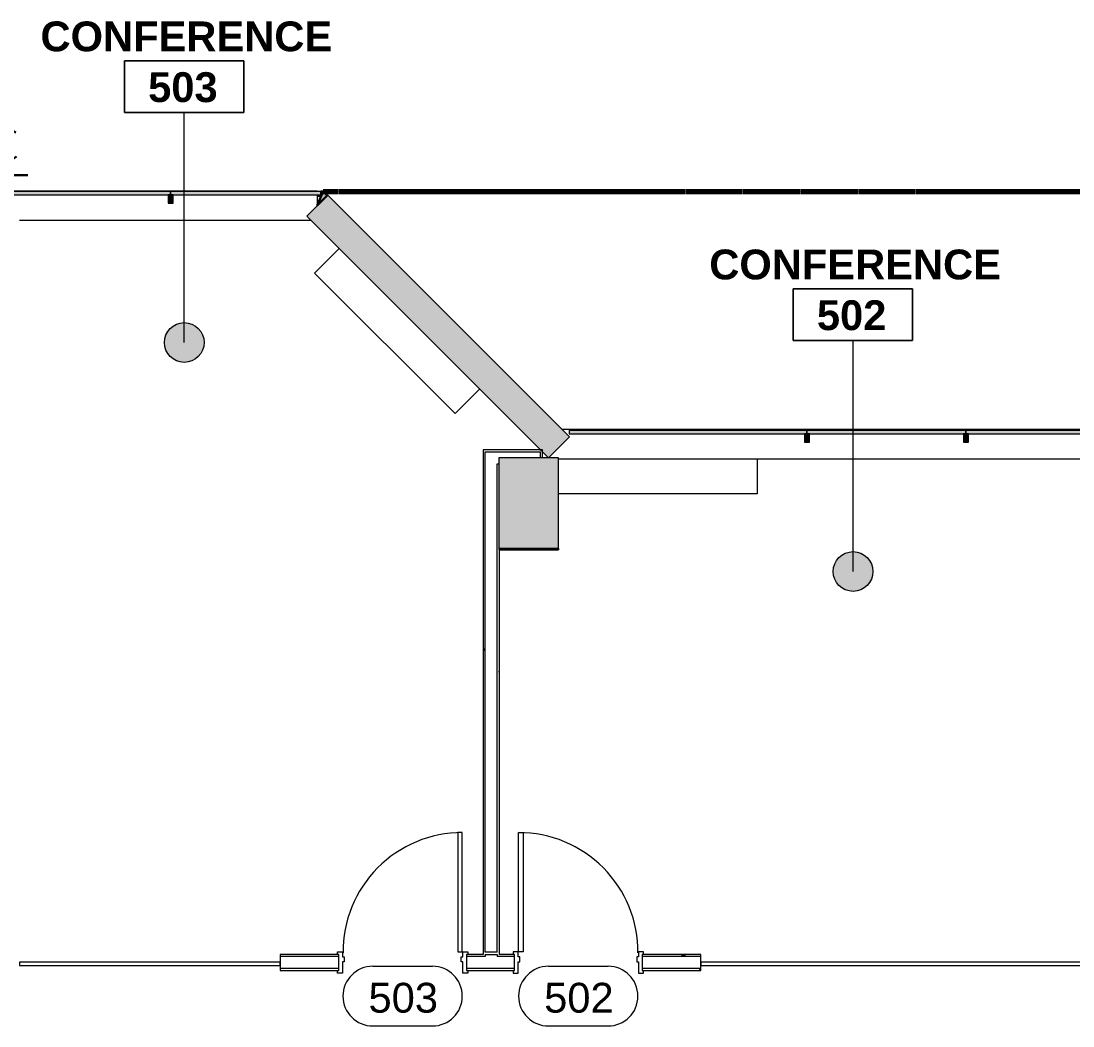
# Model space of a CAD drawing. Header units: inches. Extents: x 920 to 3738, y -709 to 819.
# Drawn here: x 2843.4 to 3160.8, y 516.2 to 819.5 of the extents above; entities that cross this region are included whole.
import ezdxf

# ---------------------------------------------------------------- set-up
doc = ezdxf.new("R2010")
doc.units = ezdxf.units.IN
doc.header["$MEASUREMENT"] = 0
doc.linetypes.add('IMPORT-bb$0$HIDDEN _2_', pattern=[0.09375, 0.0625, -0.03125])
for name, color, linetype, lineweight in [('A-ANNO-NOTE', 131, 'Continuous', 9), ('A-AREA-IDEN', 2, 'Continuous', 9), ('A-DETL', 90, 'Continuous', 9), ('A-DOOR', 31, 'Continuous', 13), ('A-DOOR-IDEN', 31, 'Continuous', 9), ('A-GLAZ-CURT', 52, 'Continuous', 9), ('A-GLAZ-CWMG', 51, 'Continuous', 9), ('A-WALL', 113, 'Continuous', 13), ('A-WALL-PATT', 111, 'Continuous', 13), ('bb$0$A-BBASE', 250, 'Continuous', 30), ('dp$0$A-WALL-EXST', 7, 'Continuous', 9), ('I-WALL', 2, 'Continuous', 9), ('S-COLS', 52, 'Continuous', 13)]:
    doc.layers.add(name, color=color, linetype=linetype, lineweight=lineweight)
doc.styles.add('Swis721 Lt BT', font='swissl.ttf', dxfattribs={"height": 9})
doc.styles.add('Swis721 Lt BT_B', font='', dxfattribs={"height": 9})
doc.styles.get('Swis721 Lt BT_B').set_extended_font_data('Swis721 Lt BT', bold=True)
pattern_1 = [(0, (2996.523, 0), (30.72, 7.68), [1.267, -21.773, 1.267, -21.773, -122.88]), (0, (2996.523, 0), (30.72, 7.68), [-46.08, 1.267, -44.813, 1.267, -21.773, -53.76]), (0, (2996.523, 0), (30.72, 7.68), [-115.2, 1.267, -14.093, 1.267, -37.133]), (120, (3008.043, 3.84), (-22.011075, 22.7643), [1.267, -21.773, 1.267, -21.773, -122.88]), (120, (3008.043, 3.84), (-22.011075, 22.7643), [-46.08, 1.267, -44.813, 1.267, -21.773, -53.76]), (120, (3008.043, 3.84), (-22.011075, 22.7643), [-115.2, 1.267, -14.093, 1.267, -37.133]), (240, (3011.883, 19.2), (-8.708925, -30.4443), [1.267, -21.773, 1.267, -21.773, -122.88]), (240, (3011.883, 19.2), (-8.708925, -30.4443), [-46.08, 1.267, -44.813, 1.267, -21.773, -53.76]), (240, (3011.883, 19.2), (-8.708925, -30.4443), [-115.2, 1.267, -14.093, 1.267, -37.133])]

# ---------------------------------------------------------------- blocks, each defined once
blk = doc.blocks.new('1951 Kidwell_Linked_dwg_bb-7240425-5TH FLOOR CONSTRUCTION')
at = {"layer": 'bb$0$A-BBASE'}
for points in [[(-63.76, 763.75), (-60.76, 766.76), (-62, 768), (-62.44, 766.93)], [(8.99, 660), (9, 660), (8.99, 660.13), (-8.81, 660.13), (-8.81, 660)]]:
    blk.add_hatch(color=256, dxfattribs=at).paths.add_polyline_path(points, flags=0)
for p, q in [((-62.44, 766.93), (-63.76, 763.75)), ((-63.76, 763.75), (-60.76, 766.76)), ((-63.76, 766.75), (-62.52, 766.75)), ((-62, 768), (-62.44, 766.93)), ((-60.76, 766.76), (-62, 768)), ((-63.76, 764), (-63.66, 764)), ((8.99, 660.13), (-8.81, 660.13)), ((-8.81, 660.13), (-8.81, 660)), ((-8.81, 660), (8.99, 660)), ((9, 660), (-8.81, 660)), ((9, 660), (8.99, 660.13)), ((8.99, 660), (9, 660)), ((9, 660.13), (9, 660))]:
    blk.add_line(p, q, dxfattribs=at)
at = {"layer": 'bb$0$A-BBASE', "color": 10, "linetype": 'IMPORT-bb$0$HIDDEN _2_', "lineweight": 70}
blk.add_line((-62, 768), (741.69, 768), dxfattribs=at)
at = {"layer": 'bb$0$A-BBASE', "flags": 128}
for points in [[(-60.76, 766.76), (-62, 768), (-63.76, 763.75)], [(-62.72, 768), (-62, 768), (-63.66, 764)]]:
    blk.add_lwpolyline(points, dxfattribs=at)
blk = doc.blocks.new('1951 Kidwell_Linked_dwg-6963106-5TH FLOOR CONSTRUCTION')
at = {"layer": 'bb$0$A-BBASE'}
for points in [[(-63.76, 763.75), (-60.76, 766.76), (-62, 768), (-62.44, 766.93)], [(8.99, 660), (9, 660), (8.99, 660.13), (-8.81, 660.13), (-8.81, 660)]]:
    blk.add_hatch(color=256, dxfattribs=at).paths.add_polyline_path(points, flags=0)
for p, q in [((-62.44, 766.93), (-63.76, 763.75)), ((-63.76, 763.75), (-60.76, 766.76)), ((-63.76, 766.75), (-62.52, 766.75)), ((-62, 768), (-62.44, 766.93)), ((-60.76, 766.76), (-62, 768)), ((8.99, 660.13), (-8.81, 660.13)), ((-8.81, 660.13), (-8.81, 660)), ((-8.81, 660), (8.99, 660)), ((9, 660), (-8.81, 660)), ((9, 660), (8.99, 660.13)), ((8.99, 660), (9, 660)), ((9, 660.13), (9, 660))]:
    blk.add_line(p, q, dxfattribs=at)
at = {"layer": 'bb$0$A-BBASE', "color": 10, "linetype": 'IMPORT-bb$0$HIDDEN _2_', "lineweight": 70}
blk.add_line((-62, 768), (741.69, 768), dxfattribs=at)
at = {"layer": 'bb$0$A-BBASE', "flags": 128}
for points in [[(-62.72, 768), (-62, 768), (-63.76, 763.75)], [(-63.76, 764), (-63.66, 764), (-62, 768), (-60.76, 766.76)]]:
    blk.add_lwpolyline(points, dxfattribs=at)
blk.add_blockref('1951 Kidwell_Linked_dwg_bb-7240425-5TH FLOOR CONSTRUCTION', (0, 0))
blk = doc.blocks.new('Concrete-Rectangular-Column - 18 x 27-7059394-5TH FLOOR CONSTRUCTION')
at = {"layer": 'S-COLS', "lineweight": 9}
blk.add_hatch(color=7, dxfattribs=at).paths.add_polyline_path([(9, -13.75), (9, 13.75), (-9, 13.75), (-9, -13.75)], flags=0)
at = {"layer": 'S-COLS', "color": 8, "lineweight": 20}
for p, q in [((9, 13.75), (-9, 13.75)), ((-9, 13.75), (-9, -13.75)), ((9, -13.75), (9, 13.75)), ((-9, -13.75), (9, -13.75))]:
    blk.add_line(p, q, dxfattribs=at)
blk = doc.blocks.new('System Panel - Glazed-7612509-5TH FLOOR CONSTRUCTION')
at = {"layer": 'A-GLAZ-CURT', "lineweight": 13}
for p, q in [((39.28125, 1.75), (-39.28125, 1.75)), ((-39.28125, 1.75), (-39.28125, 0.75)), ((-39.28125, 0.75), (39.28125, 0.75)), ((39.28125, 0.75), (39.28125, 1.75))]:
    blk.add_line(p, q, dxfattribs=at)
blk = doc.blocks.new('System Panel - Glazed-7354277-5TH FLOOR CONSTRUCTION')
at = {"layer": 'A-GLAZ-CURT'}
blk.add_hatch(color=7, dxfattribs=at).paths.add_polyline_path([(-35.74, 0.75), (35.88, 0.75), (35.88, 1.75), (-35.88, 1.75), (-35.88, 0.75)], flags=0)
at = {"layer": 'A-GLAZ-CURT', "color": 8, "lineweight": 20}
for p, q in [((35.88, 1.75), (-35.88, 1.75)), ((-35.88, 1.75), (-35.88, 0.75)), ((-35.88, 0.75), (35.88, 0.75)), ((35.88, 0.75), (35.88, 1.75))]:
    blk.add_line(p, q, dxfattribs=at)
blk = doc.blocks.new('System Panel - Glazed-7347563-5TH FLOOR CONSTRUCTION')
at = {"layer": 'A-GLAZ-CURT'}
blk.add_hatch(color=7, dxfattribs=at).paths.add_polyline_path([(-24, 0.75), (24, 0.75), (24, 1.75), (-24, 1.75), (-24, 1.59)], flags=0)
at = {"layer": 'A-GLAZ-CURT', "color": 8, "lineweight": 20}
for p, q in [((24, 1.75), (-24, 1.75)), ((-24, 1.75), (-24, 0.75)), ((-24, 0.75), (24, 0.75)), ((24, 0.75), (24, 1.75))]:
    blk.add_line(p, q, dxfattribs=at)
blk = doc.blocks.new('System Panel - Glazed-7354080-5TH FLOOR CONSTRUCTION')
at = {"layer": 'A-GLAZ-CURT'}
blk.add_hatch(color=7, dxfattribs=at).paths.add_polyline_path([(-22.65, 0.75), (22.65, 0.75), (22.65, 1.75), (-22.65, 1.75), (-22.65, 1.4)], flags=0)
at = {"layer": 'A-GLAZ-CURT', "color": 8, "lineweight": 20}
for p, q in [((22.65, 1.75), (-22.65, 1.75)), ((-22.65, 1.75), (-22.65, 0.75)), ((-22.65, 0.75), (22.65, 0.75)), ((22.65, 0.75), (22.65, 1.75))]:
    blk.add_line(p, q, dxfattribs=at)
blk = doc.blocks.new('Rectangular Mullion - 1_5_ x 2_5_ rectangular-7347996-5TH FLOOR CONSTRUCTION')
at = {"layer": 'A-GLAZ-CWMG'}
blk.add_hatch(color=7, dxfattribs=at).paths.add_polyline_path([(-0.75, 1.75), (0.75, 1.75), (0.75, -0.75), (-0.75, -0.75), (-0.75, 0)], flags=0)
at = {"layer": 'A-GLAZ-CWMG', "color": 8, "lineweight": 20}
for p, q in [((-0.75, 1.75), (0.75, 1.75)), ((-0.75, -0.75), (-0.75, 1.75)), ((0.75, 1.75), (0.75, -0.75)), ((0.75, -0.75), (-0.75, -0.75))]:
    blk.add_line(p, q, dxfattribs=at)
blk = doc.blocks.new('Rectangular Mullion - 1_5_ x 2_5_ rectangular-7354297-5TH FLOOR CONSTRUCTION')
at = {"layer": 'A-GLAZ-CWMG'}
blk.add_hatch(color=7, dxfattribs=at).paths.add_polyline_path([(0, 1.75), (0.75, 1.75), (0.75, -0.75), (-0.75, -0.75), (-0.75, 1.75)], flags=0)
at = {"layer": 'A-GLAZ-CWMG', "color": 8, "lineweight": 20}
for p, q in [((-0.75, 1.75), (0.75, 1.75)), ((-0.75, -0.75), (-0.75, 1.75)), ((0.75, 1.75), (0.75, -0.75)), ((0.75, -0.75), (-0.75, -0.75))]:
    blk.add_line(p, q, dxfattribs=at)
blk = doc.blocks.new('System Panel - Glazed-7514559-5TH FLOOR CONSTRUCTION')
at = {"layer": 'A-GLAZ-CURT', "lineweight": 13}
for p, q in [((63.125, 1.75), (-63.125, 1.75)), ((-63.125, 1.75), (-63.125, 0.75)), ((-63.125, 0.75), (63.125, 0.75)), ((63.125, 0.75), (63.125, 1.75))]:
    blk.add_line(p, q, dxfattribs=at)
blk = doc.blocks.new('Door - Single - Solid Door-7611545-5TH FLOOR CONSTRUCTION')
at = {"layer": 'A-DOOR', "lineweight": 9}
for p, q in [((-15.63, 3.1), (-14.13, 3.1)), ((-15.63, 2.35), (-15.63, 3.1)), ((-14.13, 3.1), (-14.13, -0.28)), ((22.12, 3.1), (23.62, 3.1)), ((22.12, -0.28), (22.12, 3.1)), ((23.62, 3.1), (23.62, 2.35)), ((-15.63, -3.28), (-15.63, -2.53)), ((-14.13, -0.28), (-13.63, -0.28)), ((-14.13, -1.78), (-14.13, -3.28)), ((-13.63, -1.78), (-14.13, -1.78)), ((-13.63, -0.28), (-13.63, -1.78)), ((21.62, -0.28), (22.12, -0.28)), ((21.62, -1.78), (21.62, -0.28)), ((22.12, -1.78), (21.62, -1.78)), ((22.12, -3.28), (22.12, -1.78)), ((23.62, -2.53), (23.62, -3.28)), ((-14.13, -3.28), (-15.63, -3.28)), ((23.62, -3.28), (22.12, -3.28))]:
    blk.add_line(p, q, dxfattribs=at)
at = {"layer": 'A-DOOR'}
for p, q in [((-12.63, -3.28), (-14.01, -3.28)), ((-14.01, -3.28), (-14.01, -39.28)), ((-12.63, -39.28), (-12.63, -3.28)), ((-14.01, -39.28), (-12.63, -39.28))]:
    blk.add_line(p, q, dxfattribs=at)
at = {"layer": 'A-DOOR', "lineweight": 9}
blk.add_arc((-14.01, -3.28), 36, 270, 0.5, dxfattribs=at)
blk = doc.blocks.new('Door - Single - Solid Door-7611549-5TH FLOOR CONSTRUCTION')
at = {"layer": 'A-DOOR'}
for p, q in [((-14.01, 39.28), (-12.63, 39.28)), ((-14.01, 3.28), (-14.01, 39.28)), ((-12.63, 39.28), (-12.63, 3.28)), ((-12.63, 3.28), (-14.01, 3.28))]:
    blk.add_line(p, q, dxfattribs=at)
at = {"layer": 'A-DOOR', "lineweight": 9}
for p, q in [((-15.63, 3.28), (-15.63, 2.53)), ((-14.13, 3.28), (-15.63, 3.28)), ((-14.13, 1.78), (-14.13, 3.28)), ((23.62, 3.28), (22.12, 3.28)), ((22.12, 3.28), (22.12, 1.78)), ((23.62, 2.53), (23.62, 3.28)), ((-13.63, 1.78), (-14.13, 1.78)), ((-14.13, -3.1), (-14.13, 0.28)), ((-14.13, 0.28), (-13.63, 0.28)), ((-13.63, 0.28), (-13.63, 1.78)), ((22.12, 1.78), (21.62, 1.78)), ((21.62, 1.78), (21.62, 0.28)), ((21.62, 0.28), (22.12, 0.28)), ((22.12, 0.28), (22.12, -3.1)), ((-15.63, -2.35), (-15.63, -3.1)), ((-15.63, -3.1), (-14.13, -3.1)), ((22.12, -3.1), (23.62, -3.1)), ((23.62, -3.1), (23.62, -2.35))]:
    blk.add_line(p, q, dxfattribs=at)
blk.add_arc((-14.01, 3.28), 36, 359.5, 90, dxfattribs=at)
blk = doc.blocks.new('Room Tag - Room Name and Number-3379422-5TH FLOOR CONSTRUCTION')
at = {"layer": 'A-AREA-IDEN'}
for p, q in [((-0.1881, -0.1636), (-0.1881, -0.0018)), ((-0.1881, -0.0018), (0.1869, -0.0018)), ((0.1869, -0.0018), (-0.1881, -0.0018)), ((-0.1881, -0.0018), (-0.1881, -0.1636)), ((0.1869, -0.0018), (0.1869, -0.1636)), ((0.1869, -0.1636), (0.1869, -0.0018)), ((0.1869, -0.1636), (-0.1881, -0.1636)), ((-0.1881, -0.1636), (0.1869, -0.1636))]:
    blk.add_line(p, q, dxfattribs=at)
blk = doc.blocks.new('Door Tag - Door Tag-41184-5TH FLOOR CONSTRUCTION')
at = {"layer": 'A-DOOR-IDEN'}
for p, q in [((-0.09375, 0.09375), (0.09375, 0.09375)), ((-0.09375, -0.09375), (0.09375, -0.09375))]:
    blk.add_line(p, q, dxfattribs=at)
for centre, start, end in [((-0.09375, 0), 90, 270), ((0.09375, 0), 270, 90)]:
    blk.add_arc(centre, 0.09375, start, end, dxfattribs=at)
blk = doc.blocks.new('Centerline - Centerline-43150-5TH FLOOR CONSTRUCTION')
at = {"layer": 'A-ANNO-NOTE', "lineweight": 30}
for p, q in [((0, 0.0259), (0, -0.0678)), ((0, -0.0678), (0.0642, -0.0678))]:
    blk.add_line(p, q, dxfattribs=at)
blk.add_arc((0, 0.0273), 0.0469, 55.7755, 308.0372, dxfattribs=at)

msp = doc.modelspace()

# ---------------------------------------------------------------- hatches: boundary and pattern name
at = {"layer": 'A-AREA-IDEN'}
h = msp.add_hatch(color=256, dxfattribs=at)
edge = h.paths.add_edge_path(flags=0)
edge.add_arc((2892.63, 722.44), 6, 0, 360)
h = msp.add_hatch(color=256, dxfattribs=at)
edge = h.paths.add_edge_path(flags=0)
edge.add_arc((3094.42, 653.33), 6, 0, 360)
at = {"layer": 'A-WALL-PATT', "lineweight": 9}
msp.add_hatch(color=7, dxfattribs=at).paths.add_polyline_path([(3002.52, 687.63), (3008.89, 693.99), (2935.94, 766.93), (2929.58, 760.57), (2987.52, 702.63)], flags=0)
h = msp.add_hatch(dxfattribs=at)
h.set_pattern_fill('FP_2', color=256, style=0, pattern_type=2)
h.set_pattern_definition(pattern_1)
h.paths.add_polyline_path([(3000.15, 687.63), (3000.77, 687.63), (3000.76, 689.38), (3000.09, 690.06), (2982.84, 690.06), (2982.84, 689.44), (3000.15, 689.44)], flags=0)
h = msp.add_hatch(dxfattribs=at)
h.set_pattern_fill('FP_2', color=256, style=0, pattern_type=2)
h.set_pattern_definition(pattern_1)
h.paths.add_polyline_path([(2982.84, 537.78), (2987.09, 537.78), (2987.09, 538.41), (2983.46, 538.41), (2983.46, 689.44), (2982.84, 689.44), (2982.84, 538.41)], flags=0)
h = msp.add_hatch(dxfattribs=at)
h.set_pattern_fill('FP_2', color=256, style=0, pattern_type=2)
h.set_pattern_definition(pattern_1)
h.paths.add_polyline_path([(2987.09, 537.78), (2987.71, 537.78), (2987.71, 660.13), (2987.52, 660.13), (2987.52, 685.19), (2987.09, 685.19), (2987.09, 537.87)], flags=0)
h = msp.add_hatch(dxfattribs=at)
h.set_pattern_fill('FP_2', color=256, style=0, pattern_type=2)
h.set_pattern_definition(pattern_1)
h.paths.add_polyline_path([(3048.52, 537.16), (3048.52, 537.78), (3030.77, 537.78), (3030.77, 537.16)], flags=0)
h.paths.add_polyline_path([(2983.46, 537.16), (2983.46, 537.78), (2977.77, 537.78), (2977.77, 537.16), (2982.84, 537.16)], flags=0)
h.paths.add_polyline_path([(2987.09, 537.16), (2992.27, 537.16), (2992.27, 537.78), (2987.09, 537.78)], flags=0)
h.paths.add_polyline_path([(2939.27, 537.16), (2939.27, 537.78), (2921.52, 537.78), (2921.52, 537.16)], flags=0)
h = msp.add_hatch(dxfattribs=at)
h.set_pattern_fill('FP_2', color=256, style=0, pattern_type=2)
h.set_pattern_definition(pattern_1)
h.paths.add_polyline_path([(3030.77, 532.91), (3048.52, 532.91), (3048.52, 533.53), (3030.77, 533.53)], flags=0)
h.paths.add_polyline_path([(2977.77, 532.91), (2992.27, 532.91), (2992.27, 533.53), (2977.77, 533.53)], flags=0)
h.paths.add_polyline_path([(2939.27, 532.91), (2939.27, 533.53), (2921.52, 533.53), (2921.52, 532.91)], flags=0)

# ---------------------------------------------------------------- linework, layer by layer
at = {"layer": 'A-AREA-IDEN'}
for p, q in [((2892.63, 722.44), (2892.63, 791.91)), ((3094.42, 653.33), (3094.42, 723.07))]:
    msp.add_line(p, q, dxfattribs=at)
for centre in [(2892.63, 722.44), (3094.42, 653.33)]:
    msp.add_circle(centre, 6, dxfattribs=at)
at = {"layer": 'A-DETL'}
for p, q in [((2931.9, 743.4), (2939.33, 750.82)), ((2974.33, 700.97), (2931.9, 743.4)), ((2981.75, 708.4), (2974.33, 700.97)), ((3065.5, 687.25), (3065.5, 676.81)), ((3065.5, 676.81), (3005.52, 676.81))]:
    msp.add_line(p, q, dxfattribs=at)
at = {"layer": 'A-WALL', "lineweight": 9}
for p, q in [((2268.26, 768.25), (2932.76, 768.25)), ((2932.76, 768.25), (2932.76, 768)), ((2932.76, 767), (2932.76, 763.75)), ((2930.9, 759.25), (2842.96, 759.25)), ((3006.63, 696.25), (3418.52, 696.25)), ((3002.21, 687.94), (3002.21, 687.63)), ((3174.09, 687.25), (3005.52, 687.25))]:
    msp.add_line(p, q, dxfattribs=at)
at = {"layer": 'A-WALL', "color": 8, "lineweight": 20}
for p, q in [((2935.94, 766.93), (2929.58, 760.57)), ((3008.89, 693.99), (2935.94, 766.93)), ((2929.58, 760.57), (3002.52, 687.63)), ((3002.52, 687.63), (3008.89, 693.99))]:
    msp.add_line(p, q, dxfattribs=at)
at = {"layer": 'A-WALL'}
for p, q in [((2983.46, 538.41), (2983.46, 689.44)), ((2983.46, 689.44), (3000.15, 689.44)), ((3000.15, 687.63), (3000.15, 689.44)), ((2987.09, 538.41), (2987.09, 685.81)), ((2987.09, 685.81), (2987.52, 685.81)), ((2939.27, 537.16), (2921.52, 537.16)), ((2983.46, 537.16), (2977.77, 537.16)), ((2987.09, 538.41), (2983.46, 538.41)), ((2983.46, 537.78), (2987.09, 537.78)), ((2983.46, 537.78), (2983.46, 537.16)), ((2987.09, 537.78), (2987.09, 537.16)), ((2992.27, 537.16), (2987.09, 537.16)), ((3048.52, 537.16), (3030.77, 537.16)), ((2939.27, 533.53), (2921.52, 533.53)), ((2992.27, 533.53), (2977.77, 533.53)), ((3048.52, 533.53), (3030.77, 533.53))]:
    msp.add_line(p, q, dxfattribs=at)
at = {"layer": 'I-WALL', "lineweight": 13}
for p, q in [((2982.84, 690.06), (2982.84, 537.78)), ((3000.77, 690.06), (2982.84, 690.06)), ((3000.77, 687.63), (3000.77, 690.06)), ((2987.71, 537.78), (2987.71, 660.13)), ((2939.27, 537.78), (2921.52, 537.78)), ((2921.52, 537.78), (2921.52, 532.91)), ((2939.27, 532.91), (2939.27, 537.78)), ((2982.84, 537.78), (2977.77, 537.78)), ((2977.77, 537.78), (2977.77, 532.91)), ((2992.27, 537.78), (2987.71, 537.78)), ((2992.27, 532.91), (2992.27, 537.78)), ((3048.52, 537.78), (3030.77, 537.78)), ((3030.77, 537.78), (3030.77, 532.91)), ((3048.52, 532.91), (3048.52, 537.78)), ((2921.52, 532.91), (2939.27, 532.91)), ((2977.77, 532.91), (2992.27, 532.91)), ((3030.77, 532.91), (3048.52, 532.91))]:
    msp.add_line(p, q, dxfattribs=at)

# ---------------------------------------------------------------- block references
at = {"layer": 'A-ANNO-NOTE', "xscale": 96, "yscale": 96, "zscale": 96}
msp.add_blockref('Centerline - Centerline-43150-5TH FLOOR CONSTRUCTION', (2839.28, 779.5), dxfattribs=at)
at = {"layer": 'A-AREA-IDEN', "xscale": 95.99999999999994, "yscale": 95.99999999999994, "zscale": 95.99999999999994}
for p in [(2892.62, 807.61), (3094.41, 738.78)]:
    msp.add_blockref('Room Tag - Room Name and Number-3379422-5TH FLOOR CONSTRUCTION', p, dxfattribs=at)
at = {"layer": 'A-DOOR', "rotation": 180}
msp.add_blockref('Door - Single - Solid Door-7611545-5TH FLOOR CONSTRUCTION', (2962.52, 535.25), dxfattribs=at)
at = {"layer": 'A-DOOR'}
msp.add_blockref('Door - Single - Solid Door-7611549-5TH FLOOR CONSTRUCTION', (3007.53, 535.25), dxfattribs=at)
at = {"layer": 'A-DOOR-IDEN', "xscale": 95.99999999999994, "yscale": 95.99999999999994, "zscale": 95.99999999999994}
for p in [(2958.52, 525.17), (3011.52, 525.17)]:
    msp.add_blockref('Door Tag - Door Tag-41184-5TH FLOOR CONSTRUCTION', p, dxfattribs=at)
at = {"layer": 'A-GLAZ-CURT'}
for name, p in [('System Panel - Glazed-7347563-5TH FLOOR CONSTRUCTION', (2864.51, 766.25)), ('System Panel - Glazed-7354080-5TH FLOOR CONSTRUCTION', (2911.15, 766.25)), ('System Panel - Glazed-7354277-5TH FLOOR CONSTRUCTION', (3044.63, 694.12)), ('System Panel - Glazed-7347563-5TH FLOOR CONSTRUCTION', (3104.5, 694.12)), ('System Panel - Glazed-7347563-5TH FLOOR CONSTRUCTION', (3152.5, 694.12)), ('System Panel - Glazed-7612509-5TH FLOOR CONSTRUCTION', (2882.24, 533.66)), ('System Panel - Glazed-7514559-5TH FLOOR CONSTRUCTION', (3111.65, 533.66))]:
    msp.add_blockref(name, p, dxfattribs=at)
at = {"layer": 'A-GLAZ-CWMG', "extrusion": (0, 0, -1), "rotation": 180}
for name, p in [('Rectangular Mullion - 1_5_ x 2_5_ rectangular-7347996-5TH FLOOR CONSTRUCTION', (-2888.51, 766.25)), ('Rectangular Mullion - 1_5_ x 2_5_ rectangular-7354297-5TH FLOOR CONSTRUCTION', (-3080.5, 694.12)), ('Rectangular Mullion - 1_5_ x 2_5_ rectangular-7354297-5TH FLOOR CONSTRUCTION', (-3128.5, 694.12))]:
    msp.add_blockref(name, p, dxfattribs=at)
at = {"layer": 'dp$0$A-WALL-EXST', "color": 250, "lineweight": 30}
msp.add_blockref('1951 Kidwell_Linked_dwg-6963106-5TH FLOOR CONSTRUCTION', (2996.52, 0), dxfattribs=at)
at = {"layer": 'S-COLS', "lineweight": 9}
msp.add_blockref('Concrete-Rectangular-Column - 18 x 27-7059394-5TH FLOOR CONSTRUCTION', (2996.52, 673.88), dxfattribs=at)

# ---------------------------------------------------------------- texts
at = {"layer": 'A-AREA-IDEN', "char_height": 9, "attachment_point": 1, "style": 'Swis721 Lt BT_B'}
for s, insert, width in [('CONFERENCE', (2849.26, 819.33), 104.838), ('503', (2881.73, 804.01), 25.452), ('CONFERENCE', (3051.05, 750.49), 104.838), ('502', (3083.51, 735.18), 25.452)]:
    msp.add_mtext(s, dxfattribs=dict(at, insert=insert, width=width))
at = {"layer": 'A-DOOR-IDEN', "char_height": 9, "width": 24.543, "attachment_point": 1, "style": 'Swis721 Lt BT'}
for s, insert in [('503', (2948.22, 529.19)), ('502', (3001.22, 529.19))]:
    msp.add_mtext(s, dxfattribs=dict(at, insert=insert))

doc.saveas('drawing.dxf')
